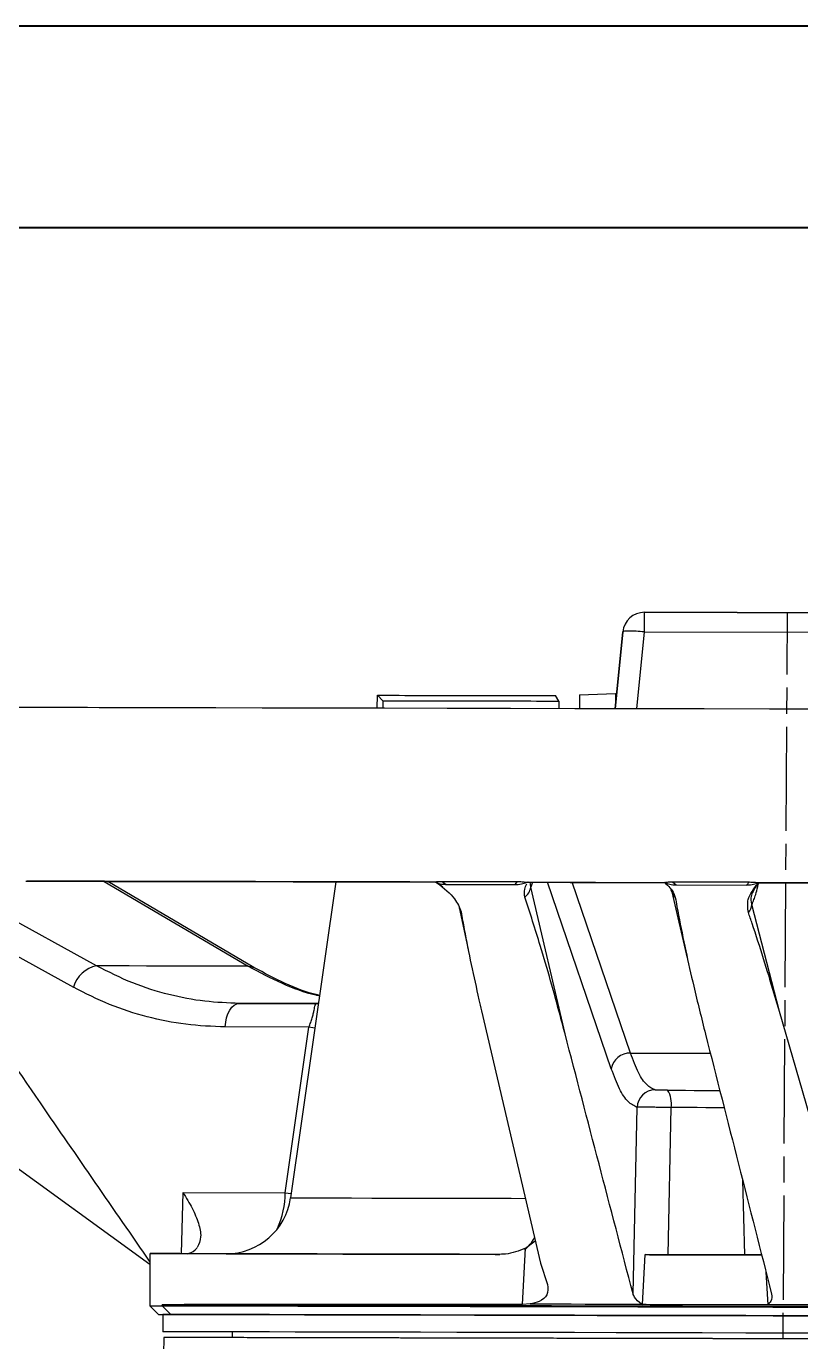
# Model space of a CAD drawing. Header units: millimetres. Extents: x 2223 to 4172, y 741 to 2119.
# Drawn here: x 2787.1 to 2876.3, y 1967.5 to 2119 of the extents above; entities that cross this region are included whole.
import ezdxf

# ---------------------------------------------------------------- set-up
doc = ezdxf.new("R2010")
doc.units = ezdxf.units.MM
doc.linetypes.add('AM_ISO08W050', pattern=[18, 12, -1.5, 3, -1.5])
for name, color, linetype, lineweight in [('AM_7', 4, 'AM_ISO08W050', 25), ('AM_BOR', 7, 'Continuous', 50), ('粗实线', 7, 'Continuous', 40)]:
    doc.layers.add(name, color=color, linetype=linetype, lineweight=lineweight)

# ---------------------------------------------------------------- blocks, each defined once
blk = doc.blocks.new('rA3')
at = {"layer": '粗实线'}
for p, q in [((753.384, 421.26), (333.384, 421.26)), ((748.384, 416.26), (358.384, 416.26))]:
    blk.add_line(p, q, dxfattribs=at)

msp = doc.modelspace()

# ---------------------------------------------------------------- linework, layer by layer
at = {"color": 7, "linetype": 'Continuous', "lineweight": 25}
for p, q in [((2858.299, 2049.253), (2858.304, 2051.514)), ((2891.279, 2051.444), (2858.304, 2051.514)), ((2858.304, 2051.514), (2858.304, 2051.514)), ((2858.304, 2051.514), (2891.279, 2051.444)), ((2855.811, 2049.259), (2854.941, 2040.401)), ((2854.941, 2040.401), (2855.811, 2049.259)), ((2855.811, 2049.259), (2855.811, 2049.259)), ((2857.43, 2040.396), (2858.299, 2049.253)), ((2858.299, 2049.253), (2891.274, 2049.183)), ((2850.827, 2042.005), (2854.971, 2042.147)), ((2854.971, 2042.147), (2854.968, 2040.673)), ((2854.971, 2042.147), (2855.113, 2042.147)), ((2827.52, 2040.46), (2827.523, 2041.956)), ((2827.523, 2041.956), (2828.157, 2041.323)), ((2828.157, 2041.323), (2828.155, 2040.459)), ((2848.428, 2041.293), (2848.034, 2041.919)), ((2848.428, 2041.293), (2848.426, 2040.415)), ((2850.827, 2042.005), (2850.824, 2040.412)), ((2852.357, 2040.408), (2848.426, 2040.417)), ((2795.175, 2010.79), (2774.651, 2022.087)), ((2771.944, 2019.659), (2792.513, 2008.329)), ((2787.24, 2020.546), (2787.901, 2020.545)), ((2796.057, 2020.529), (2812.643, 2010.753)), ((2813.299, 2010.608), (2796.451, 2020.528)), ((2822.723, 2020.471), (2817.529, 1984.077)), ((2834.279, 2020.447), (2834.439, 2020.332)), ((2835.06, 2019.858), (2834.439, 2020.332)), ((2834.979, 2020.529), (2843.618, 2020.51)), ((2834.979, 2020.529), (2835.47, 2020.178)), ((2835.47, 2020.178), (2843.37, 2020.16)), ((2843.618, 2020.51), (2843.37, 2020.16)), ((2844.901, 2020.431), (2844.851, 2020.424)), ((2845.194, 2019.852), (2845.119, 2020.46)), ((2845.407, 2020.43), (2845.194, 2019.852)), ((2849.154, 2002.952), (2845.194, 2019.852)), ((2854.486, 1998.918), (2847.14, 2020.426)), ((2856.698, 2000.746), (2849.966, 2020.42)), ((2860.557, 2020.437), (2860.71, 2020.285)), ((2860.627, 2020.397), (2860.621, 2020.39)), ((2861.306, 2019.585), (2861.457, 2019.312)), ((2861.533, 2020.472), (2870.392, 2020.453)), ((2861.533, 2020.472), (2861.951, 2020.121)), ((2861.951, 2020.121), (2870.051, 2020.104)), ((2870.392, 2020.453), (2870.051, 2020.104)), ((2871.46, 2020.367), (2871.356, 2020.254)), ((2861.458, 2019.311), (2863.233, 2011.685)), ((2836.956, 2017.5), (2837.983, 2012.667)), ((2873.852, 2005.54), (2870.694, 2017.842)), ((2811.646, 2006.475), (2820.501, 2006.456)), ((2820.502, 2006.456), (2818.84, 2006.46)), ((2820.724, 2006.459), (2820.501, 2006.456)), ((2820.501, 2006.456), (2820.723, 2006.456)), ((2839.528, 2005.618), (2846.333, 1976.544)), ((2882.278, 1976.466), (2873.852, 2005.54)), ((2819.633, 2003.742), (2810.002, 2003.763)), ((2816.921, 1984.668), (2819.633, 2003.742)), ((2820.32, 2003.632), (2819.633, 2003.742)), ((2801.325, 1976.383), (2765.035, 2002.714)), ((2856.985, 1973.037), (2857.458, 1994.499)), ((2861.026, 1977.527), (2861.38, 1994.471)), ((2869.608, 1986.131), (2869.844, 1977.509)), ((2804.955, 1977.648), (2805.134, 1984.694)), ((2805.134, 1984.694), (2816.921, 1984.668)), ((2816.921, 1984.668), (2817.599, 1984.567)), ((2844.593, 1978.274), (2845.728, 1979.128)), ((2801.327, 1977.655), (2801.315, 1971.655)), ((2810.131, 1977.637), (2805.607, 1977.646)), ((2844.237, 1971.797), (2844.593, 1978.274)), ((2858.064, 1971.775), (2858.384, 1977.533)), ((2846.333, 1976.544), (2847.125, 1974.09)), ((2872.307, 1975.548), (2872.508, 1971.744)), ((2801.315, 1971.655), (2802.312, 1970.653)), ((2802.733, 1971.652), (2802.733, 1971.756)), ((2803.712, 1970.65), (2802.733, 1971.652)), ((2845.152, 1971.862), (2844.237, 1971.797)), ((2857.97, 1971.834), (2858.064, 1971.775)), ((2872.573, 1971.803), (2872.508, 1971.744)), ((2802.812, 1970.652), (2802.808, 1968.652)), ((2802.907, 1967.993), (2802.581, 1946.625)), ((2810.808, 1968.635), (2810.807, 1967.977))]:
    msp.add_line(p, q, dxfattribs=at)
at = {"color": 7, "linetype": 'Continuous', "lineweight": 25, "flags": 128}
for points in [[(2880.22, 2040.347), (2872.703, 2040.363), (2865.193, 2040.379), (2857.708, 2040.395), (2850.265, 2040.411), (2842.879, 2040.427), (2835.567, 2040.443), (2828.345, 2040.458), (2821.228, 2040.473), (2814.233, 2040.488), (2807.375, 2040.503), (2800.668, 2040.517), (2794.129, 2040.531), (2787.77, 2040.545), (2781.606, 2040.558)], [(2827.52, 2040.462), (2822.955, 2040.471), (2815.863, 2040.486), (2808.908, 2040.501), (2802.103, 2040.516), (2795.465, 2040.53), (2789.009, 2040.544), (2782.748, 2040.557)], [(2796.394, 2020.528), (2799.851, 2020.521), (2805.614, 2020.508)], [(2812.643, 2010.753), (2810.109, 2010.758), (2807.668, 2010.763), (2805.325, 2010.768), (2803.082, 2010.773), (2800.942, 2010.778), (2798.909, 2010.782), (2796.986, 2010.786), (2795.175, 2010.79)], [(2812.643, 2010.753), (2813, 2010.725), (2813.298, 2010.609)], [(2810.002, 2003.763), (2810.051, 2004.301), (2810.156, 2004.814), (2810.314, 2005.283), (2810.52, 2005.692), (2810.765, 2006.026), (2811.041, 2006.273), (2811.338, 2006.424), (2811.646, 2006.475)], [(2856.698, 2000.746), (2858.075, 2000.743), (2859.455, 2000.74), (2860.839, 2000.737), (2862.226, 2000.734), (2863.616, 2000.731), (2865.009, 2000.728), (2865.879, 2000.726)], [(2860.976, 1996.464), (2861.995, 1996.462), (2863.017, 1996.46), (2864.042, 1996.458), (2865.068, 1996.455), (2866.097, 1996.453), (2866.967, 1996.451)], [(2867.476, 1994.458), (2867.369, 1994.458), (2866.365, 1994.46), (2865.364, 1994.462), (2864.364, 1994.464), (2863.367, 1994.466), (2862.372, 1994.469), (2861.38, 1994.471)], [(2817.529, 1984.077), (2817.541, 1984.077), (2817.819, 1984.076), (2818.46, 1984.075), (2819.461, 1984.073), (2820.816, 1984.07), (2822.516, 1984.066), (2824.55, 1984.062), (2826.907, 1984.057), (2829.571, 1984.051), (2832.526, 1984.045), (2835.753, 1984.038), (2839.233, 1984.03), (2842.943, 1984.022), (2844.539, 1984.019)], [(2841.647, 1977.569), (2836.987, 1977.579), (2832.527, 1977.588), (2828.291, 1977.597), (2824.3, 1977.606), (2820.575, 1977.614), (2817.135, 1977.621), (2813.997, 1977.628), (2811.177, 1977.634), (2808.69, 1977.64), (2806.548, 1977.644), (2804.763, 1977.648), (2803.343, 1977.651), (2802.296, 1977.653), (2801.627, 1977.655), (2801.339, 1977.655), (2801.435, 1977.655), (2801.913, 1977.654), (2802.771, 1977.652), (2804.004, 1977.65), (2805.607, 1977.646)], [(2871.806, 1977.504), (2870.459, 1977.507), (2868.717, 1977.511), (2866.979, 1977.515), (2865.246, 1977.518), (2863.519, 1977.522), (2861.799, 1977.526), (2860.087, 1977.529), (2858.384, 1977.533)], [(2861.026, 1977.527), (2862.118, 1977.525), (2863.214, 1977.523), (2864.313, 1977.52), (2865.415, 1977.518), (2866.519, 1977.516), (2867.626, 1977.513), (2868.734, 1977.511), (2869.844, 1977.509)], [(2801.315, 1971.655), (2801.414, 1971.655), (2801.883, 1971.654), (2802.733, 1971.652)], [(2802.733, 1971.756), (2803.953, 1971.753), (2805.527, 1971.75), (2807.446, 1971.746), (2809.702, 1971.741), (2812.283, 1971.735), (2815.177, 1971.729), (2818.37, 1971.722), (2821.845, 1971.715), (2825.587, 1971.707), (2829.577, 1971.698), (2833.796, 1971.689), (2838.222, 1971.68), (2842.834, 1971.67), (2847.61, 1971.66), (2852.527, 1971.649), (2857.559, 1971.638), (2862.684, 1971.627), (2867.876, 1971.616), (2873.109, 1971.605), (2878.357, 1971.594)], [(2802.733, 1971.652), (2803.953, 1971.65), (2805.527, 1971.646), (2807.446, 1971.642), (2809.701, 1971.637), (2812.283, 1971.632), (2815.177, 1971.626), (2818.369, 1971.619), (2821.845, 1971.611), (2825.587, 1971.603), (2829.577, 1971.595), (2833.795, 1971.586), (2838.221, 1971.576), (2842.834, 1971.566), (2847.61, 1971.556), (2852.526, 1971.546), (2857.559, 1971.535), (2862.684, 1971.524), (2867.875, 1971.513), (2873.108, 1971.502), (2878.357, 1971.49)], [(2845.152, 1971.862), (2846.707, 1971.858), (2848.277, 1971.855), (2849.862, 1971.851), (2851.46, 1971.848), (2853.071, 1971.845), (2854.693, 1971.841), (2856.326, 1971.838), (2857.97, 1971.834)], [(2872.573, 1971.803), (2874.271, 1971.799), (2875.971, 1971.796), (2877.67, 1971.792), (2879.369, 1971.788), (2881.066, 1971.785), (2882.761, 1971.781), (2884.453, 1971.778), (2886.141, 1971.774)], [(2802.312, 1970.653), (2802.411, 1970.653), (2802.873, 1970.652), (2803.712, 1970.65)], [(2880.117, 1970.487), (2875.044, 1970.497), (2869.977, 1970.508), (2864.94, 1970.519), (2859.957, 1970.53), (2855.052, 1970.54), (2850.249, 1970.55), (2845.57, 1970.56), (2841.037, 1970.57), (2836.672, 1970.58), (2832.497, 1970.588), (2828.53, 1970.597), (2824.791, 1970.605), (2821.297, 1970.612), (2818.065, 1970.619), (2815.111, 1970.626), (2812.449, 1970.631), (2810.091, 1970.637), (2808.049, 1970.641), (2806.332, 1970.645), (2804.948, 1970.648), (2803.905, 1970.65), (2803.206, 1970.651), (2802.856, 1970.652), (2802.812, 1970.652)], [(2803.712, 1970.65), (2804.915, 1970.648), (2806.468, 1970.644), (2808.362, 1970.64), (2810.588, 1970.635), (2813.134, 1970.63), (2815.99, 1970.624), (2819.14, 1970.617), (2822.57, 1970.61), (2826.262, 1970.602), (2830.198, 1970.593), (2834.361, 1970.584), (2838.728, 1970.575), (2843.279, 1970.565), (2847.991, 1970.555), (2852.842, 1970.545), (2857.808, 1970.534), (2862.864, 1970.523), (2867.986, 1970.513), (2873.149, 1970.501), (2878.328, 1970.49)], [(2880.112, 1968.487), (2875.039, 1968.497), (2869.972, 1968.508), (2864.935, 1968.519), (2859.953, 1968.53), (2855.048, 1968.54), (2850.245, 1968.55), (2845.565, 1968.56), (2841.033, 1968.57), (2836.668, 1968.58), (2832.492, 1968.588), (2828.525, 1968.597), (2824.786, 1968.605), (2821.293, 1968.612), (2818.061, 1968.619), (2815.107, 1968.626), (2812.445, 1968.631), (2810.087, 1968.637), (2808.045, 1968.641), (2806.327, 1968.645), (2804.944, 1968.648), (2803.9, 1968.65), (2803.202, 1968.651), (2802.852, 1968.652), (2802.808, 1968.652)]]:
    msp.add_lwpolyline(points, dxfattribs=at)
at = {"color": 7, "linetype": 'Continuous', "lineweight": 25}
for centre, radius, start, end in [((2858.299, 2049.014), 2.5, 89.87751, 174.39392), ((2858.299, 2049.014), 2.5, 89.87751, 174.39392), ((2843.392, 2020.131), 1.823, 308.25504, 351.17437), ((2862.913, 2019.755), 1.522, 197.80201, 225.85834), ((2838.403, 2017.85), 1.488, 193.75442, 213.93144), ((2868.956, 2018.11), 1.759, 318.63519, 351.23149), ((2795.843, 2007.398), 3.457, 101.14062, 164.37777), ((2856.606, 1998.605), 2.143, 87.51436, 171.60882), ((2859.524, 1994.438), 2.066, 90.16378, 178.29517), ((2858.522, 1994.929), 2.894, 350.88042, 32.03121), ((2805.775, 1984.91), 11.149, 336.94632, 358.7596), ((2810.104, 1985.137), 7.5, 269.87751, 351.87751), ((2841.37, 1981.805), 4.862, 309.67622, 331.69155)]:
    msp.add_arc(centre, radius, start, end, dxfattribs=at)
for points in [[(2858.299, 2049.253), (2857.975, 2049.281), (2857.327, 2049.337), (2856.507, 2049.362), (2855.931, 2049.34), (2855.851, 2049.286), (2855.811, 2049.259)], [(2818.84, 2006.46), (2817.52, 2006.463), (2814.878, 2006.468), (2812.724, 2006.473), (2811.646, 2006.475)], [(2949.706, 1967.68), (2949.585, 1967.68), (2949.343, 1967.68), (2947.393, 1967.684), (2944.317, 1967.691), (2940.053, 1967.7), (2934.705, 1967.711), (2928.356, 1967.725), (2921.117, 1967.74), (2913.111, 1967.757), (2904.476, 1967.776), (2895.358, 1967.795), (2885.915, 1967.816), (2876.307, 1967.836), (2866.699, 1967.857), (2857.255, 1967.877), (2848.137, 1967.896), (2839.502, 1967.915), (2831.496, 1967.932), (2824.257, 1967.947), (2817.908, 1967.961), (2812.56, 1967.973), (2808.296, 1967.982), (2805.22, 1967.988), (2803.27, 1967.993), (2803.028, 1967.993), (2802.907, 1967.993)], [(2876.307, 1967.836), (2873.449, 1967.842), (2867.733, 1967.854), (2859.305, 1967.872), (2851.169, 1967.89), (2843.463, 1967.906), (2836.319, 1967.922), (2829.859, 1967.936), (2824.193, 1967.948), (2819.421, 1967.958), (2815.616, 1967.966), (2812.871, 1967.972), (2811.131, 1967.976), (2810.915, 1967.976), (2810.807, 1967.977)], [(2941.806, 1967.696), (2941.698, 1967.697), (2941.482, 1967.697), (2939.742, 1967.701), (2936.997, 1967.707), (2933.192, 1967.715), (2928.42, 1967.725), (2922.754, 1967.737), (2916.294, 1967.751), (2909.15, 1967.766), (2901.444, 1967.782), (2893.308, 1967.8), (2884.88, 1967.818), (2879.165, 1967.83), (2876.307, 1967.836)]]:
    msp.add_open_spline(points, degree=3, dxfattribs=at)
for points, knots in [([(2827.523, 2041.956), (2830.889, 2041.95), (2837.638, 2041.939), (2844.563, 2041.926), (2848.034, 2041.919)], [0, 0, 0, 0, 0.4988559, 1, 1, 1, 1]), ([(2828.157, 2041.323), (2831.484, 2041.318), (2838.153, 2041.309), (2844.998, 2041.299), (2848.428, 2041.293)], [0, 0, 0, 0, 0.498853, 1, 1, 1, 1]), ([(2787.004, 2020.556), (2790.619, 2020.548), (2797.886, 2020.532), (2809.507, 2020.507), (2821.624, 2020.481), (2830.043, 2020.463), (2834.274, 2020.453)], [0, 0, 0, 0, 0.2462727, 0.4950304, 0.7462729, 1, 1, 1, 1]), ([(2834.279, 2020.447), (2831.076, 2020.454), (2824.657, 2020.467), (2815.922, 2020.486), (2808.001, 2020.503), (2800.869, 2020.519), (2793.884, 2020.534), (2789.389, 2020.543), (2787.141, 2020.548)], [0, 0, 0, 0, 0.1923729, 0.3854946, 0.5383615, 0.6912284, 0.8456142, 1, 1, 1, 1]), ([(2834.274, 2020.453), (2834.283, 2020.462), (2834.299, 2020.475), (2834.45, 2020.506), (2834.669, 2020.525), (2834.866, 2020.529), (2834.966, 2020.529), (2834.979, 2020.529)], [0, 0, 0, 0, 0.3360223, 0.5579813, 0.7819403, 0.9725676, 1, 1, 1, 1]), ([(2834.274, 2020.453), (2834.384, 2020.397), (2834.658, 2020.256), (2835.096, 2020.186), (2835.396, 2020.179), (2835.47, 2020.178)], [0, 0, 0, 0, 0.33920621, 0.83862702, 1, 1, 1, 1]), ([(2834.44, 2020.332), (2835.193, 2019.736), (2836.54, 2018.671), (2836.976, 2017.524), (2837.168, 2017.019)], [0, 0, 0, 0, 0.55969458, 1, 1, 1, 1]), ([(2843.37, 2020.16), (2843.622, 2020.171), (2844.101, 2020.192), (2844.542, 2020.354), (2844.75, 2020.431)], [0, 0, 0, 0, 0.5274406, 1, 1, 1, 1]), ([(2843.618, 2020.51), (2843.719, 2020.509), (2843.921, 2020.506), (2844.209, 2020.488), (2844.491, 2020.459), (2844.651, 2020.44), (2844.737, 2020.432), (2844.75, 2020.431)], [0, 0, 0, 0, 0.2100208, 0.4214812, 0.6107455, 0.9424452, 1, 1, 1, 1]), ([(2844.521, 2018.7), (2844.472, 2019.021), (2844.39, 2019.552), (2844.657, 2020.036), (2844.762, 2020.227)], [0, 0, 0, 0, 0.6047847, 1, 1, 1, 1]), ([(2844.75, 2020.431), (2847.386, 2020.425), (2852.657, 2020.414), (2857.987, 2020.403), (2860.652, 2020.397)], [0, 0, 0, 0, 0.5001571, 1, 1, 1, 1]), ([(2844.851, 2020.424), (2847.466, 2020.418), (2852.693, 2020.407), (2857.979, 2020.396), (2860.621, 2020.39)], [0, 0, 0, 0, 0.5001595, 1, 1, 1, 1]), ([(2860.621, 2020.39), (2861.053, 2019.979), (2861.638, 2019.421), (2861.809, 2018.82), (2861.853, 2018.663)], [0, 0, 0, 0, 0.73735145, 1, 1, 1, 1]), ([(2860.652, 2020.397), (2860.68, 2020.404), (2860.738, 2020.417), (2860.928, 2020.447), (2861.19, 2020.467), (2861.393, 2020.472), (2861.509, 2020.472), (2861.533, 2020.472)], [0, 0, 0, 0, 0.2814646, 0.5659598, 0.7573018, 0.9482948, 1, 1, 1, 1]), ([(2860.652, 2020.397), (2860.836, 2020.319), (2861.222, 2020.155), (2861.701, 2020.133), (2861.951, 2020.121)], [0, 0, 0, 0, 0.4773597, 1, 1, 1, 1]), ([(2870.051, 2020.104), (2870.209, 2020.109), (2870.603, 2020.122), (2871.066, 2020.228), (2871.326, 2020.345), (2871.392, 2020.374)], [0, 0, 0, 0, 0.3322049, 0.8309967, 1, 1, 1, 1]), ([(2870.276, 2016.948), (2870.209, 2017.456), (2870.057, 2018.602), (2870.89, 2019.663), (2871.354, 2020.254)], [0, 0, 0, 0, 0.4426348, 1, 1, 1, 1]), ([(2870.392, 2020.453), (2870.493, 2020.452), (2870.696, 2020.449), (2870.964, 2020.43), (2871.207, 2020.402), (2871.327, 2020.383), (2871.384, 2020.375), (2871.392, 2020.374)], [0, 0, 0, 0, 0.2099462, 0.4212951, 0.6110203, 0.9471646, 1, 1, 1, 1]), ([(2871.355, 2020.254), (2871.092, 2019.863), (2870.693, 2019.272), (2870.552, 2018.58), (2870.581, 2018.217), (2870.626, 2018.031), (2870.66, 2017.93), (2870.68, 2017.879), (2870.691, 2017.852), (2870.693, 2017.845), (2870.694, 2017.843), (2870.694, 2017.843), (2870.694, 2017.842), (2870.694, 2017.842)], [0, 0, 0, 0, 0.4928292, 0.7454599, 0.8721173, 0.9358438, 0.9678536, 0.9916466, 0.9977503, 0.9993549, 0.9997963, 0.9999274, 1, 1, 1, 1]), ([(2870.694, 2017.842), (2870.772, 2018.028), (2870.916, 2018.375), (2871.137, 2019.084), (2871.323, 2019.696), (2871.424, 2020.247), (2871.455, 2020.419)], [0, 0, 0, 0, 0.2844413, 0.5330292, 0.8550922, 1, 1, 1, 1]), ([(2871.392, 2020.374), (2875.805, 2020.365), (2884.587, 2020.346), (2897.645, 2020.318), (2910.455, 2020.291), (2918.754, 2020.274), (2922.882, 2020.265)], [0, 0, 0, 0, 0.2537268, 0.5049693, 0.7537271, 1, 1, 1, 1]), ([(2922.808, 2020.258), (2919.597, 2020.265), (2913.162, 2020.278), (2903.996, 2020.298), (2895.435, 2020.316), (2887.489, 2020.333), (2879.49, 2020.35), (2874.137, 2020.361), (2871.46, 2020.367)], [0, 0, 0, 0, 0.19237048, 0.38548979, 0.53835783, 0.69122587, 0.84561294, 1, 1, 1, 1]), ([(2772.092, 2019.189), (2777.607, 2011.126), (2787.323, 1996.921), (2797.098, 1982.783), (2801.325, 1976.669)], [0, 0, 0, 0, 0.5675786, 1, 1, 1, 1]), ([(2849.154, 2002.952), (2848.974, 2003.632), (2848.077, 2007.03), (2846.606, 2012.279), (2845.122, 2016.85), (2844.521, 2018.7)], [0, 0, 0, 0, 0.1295721, 0.6478768, 1, 1, 1, 1]), ([(2861.853, 2018.663), (2861.977, 2017.982), (2862.595, 2014.582), (2863.742, 2009.331), (2864.875, 2004.764), (2865.334, 2002.916)], [0, 0, 0, 0, 0.1295185, 0.6476203, 1, 1, 1, 1]), ([(2837.168, 2017.019), (2837.29, 2016.344), (2837.899, 2012.972), (2838.709, 2009.17), (2839.43, 2006.043), (2839.528, 2005.618)], [0, 0, 0, 0, 0.1776255, 0.8881599, 1, 1, 1, 1]), ([(2873.852, 2005.54), (2873.656, 2006.216), (2872.674, 2009.593), (2871.49, 2013.397), (2870.422, 2016.522), (2870.276, 2016.948)], [0, 0, 0, 0, 0.1775689, 0.8878728, 1, 1, 1, 1]), ([(2811.646, 2006.475), (2810.305, 2006.524), (2807.568, 2006.624), (2803.445, 2007.428), (2799.25, 2008.732), (2796.55, 2010.096), (2795.175, 2010.79)], [0, 0, 0, 0, 0.2354209, 0.48057, 0.7354347, 1, 1, 1, 1]), ([(2812.643, 2010.753), (2813.937, 2010.07), (2816.475, 2008.729), (2819.251, 2007.682), (2820.708, 2007.396), (2820.853, 2007.367)], [0, 0, 0, 0, 0.4830694, 0.9484274, 1, 1, 1, 1]), ([(2820.857, 2007.395), (2820.775, 2007.412), (2819.439, 2007.688), (2816.887, 2008.695), (2814.497, 2009.969), (2813.299, 2010.608)], [0, 0, 0, 0, 0.0316795, 0.5146214, 1, 1, 1, 1]), ([(2810.002, 2003.763), (2808.481, 2003.822), (2805.448, 2003.939), (2800.985, 2004.851), (2796.636, 2006.242), (2793.887, 2007.633), (2792.513, 2008.329)], [0, 0, 0, 0, 0.2514799, 0.5012785, 0.7507527, 1, 1, 1, 1]), ([(2819.633, 2003.742), (2819.708, 2003.92), (2819.854, 2004.268), (2820.026, 2004.801), (2820.149, 2005.283), (2820.264, 2005.837), (2820.35, 2006.34), (2820.45, 2006.417), (2820.501, 2006.456)], [0, 0, 0, 0, 0.1251651, 0.2440023, 0.362149, 0.4834229, 0.7377951, 1, 1, 1, 1]), ([(2856.985, 1973.037), (2855.68, 1978.018), (2853.068, 1987.981), (2850.459, 1997.962), (2849.154, 2002.952)], [0, 0, 0, 0, 0.4999998, 1, 1, 1, 1]), ([(2865.334, 2002.916), (2866.604, 1997.926), (2869.144, 1987.946), (2871.686, 1977.983), (2872.956, 1973.002)], [0, 0, 0, 0, 0.49999991, 1, 1, 1, 1]), ([(2859.518, 1996.504), (2859.201, 1996.66), (2858.552, 1996.978), (2857.6, 1998.372), (2857.003, 1999.943), (2856.698, 2000.746)], [0, 0, 0, 0, 0.3189724, 0.6523087, 1, 1, 1, 1]), ([(2857.458, 1994.499), (2857.108, 1994.67), (2856.409, 1995.011), (2855.408, 1996.499), (2854.794, 1998.109), (2854.486, 1998.918)], [0, 0, 0, 0, 0.3342946, 0.6658535, 1, 1, 1, 1]), ([(2860.976, 1996.464), (2860.813, 1996.465), (2860.488, 1996.466), (2860.099, 1996.472), (2859.844, 1996.479), (2859.688, 1996.486), (2859.571, 1996.494), (2859.536, 1996.501), (2859.518, 1996.504)], [0, 0, 0, 0, 0.24929011, 0.49854947, 0.62416486, 0.74902843, 0.87446849, 1, 1, 1, 1]), ([(2861.38, 1994.471), (2860.969, 1994.479), (2860.334, 1994.491), (2859.496, 1994.502), (2858.88, 1994.508), (2858.341, 1994.509), (2857.764, 1994.507), (2857.579, 1994.502), (2857.458, 1994.499)], [0, 0, 0, 0, 0.2309533, 0.3576683, 0.4887983, 0.6215768, 0.7530258, 1, 1, 1, 1]), ([(2805.134, 1984.694), (2805.507, 1984.084), (2806.25, 1982.867), (2806.958, 1981.138), (2807.315, 1979.519), (2806.951, 1978.743), (2806.769, 1978.355)], [0, 0, 0, 0, 0.2505535, 0.5002592, 0.7500542, 1, 1, 1, 1]), ([(2805.607, 1977.646), (2805.91, 1977.72), (2806.298, 1977.814), (2806.684, 1978.258), (2806.769, 1978.355)], [0, 0, 0, 0, 0.7808049, 1, 1, 1, 1]), ([(2810.169, 1977.637), (2810.145, 1977.637), (2810.033, 1977.637), (2810.678, 1977.635), (2812.157, 1977.632), (2814.565, 1977.627), (2817.778, 1977.62), (2821.758, 1977.612), (2826.383, 1977.602), (2831.556, 1977.591), (2836.635, 1977.58), (2840.158, 1977.572), (2841.648, 1977.569)], [0, 0, 0, 0, 0.0298522, 0.1417815, 0.2546514, 0.3682744, 0.4818904, 0.5947604, 0.7066966, 0.8153979, 0.9219292, 1, 1, 1, 1]), ([(2844.593, 1978.274), (2843.836, 1977.977), (2842.868, 1977.598), (2841.867, 1977.574), (2841.647, 1977.569)], [0, 0, 0, 0, 0.7807887, 1, 1, 1, 1]), ([(2858.384, 1977.533), (2858.704, 1977.532), (2859.345, 1977.531), (2860.294, 1977.529), (2860.842, 1977.528), (2861.026, 1977.527)], [0, 0, 0, 0, 0.3996834, 0.7993643, 1, 1, 1, 1]), ([(2869.844, 1977.509), (2870.215, 1977.508), (2870.945, 1977.506), (2871.523, 1977.505), (2871.808, 1977.504)], [0, 0, 0, 0, 0.5075978, 1, 1, 1, 1]), ([(2847.125, 1974.09), (2847.166, 1973.683), (2847.243, 1972.929), (2846.389, 1972.157), (2845.506, 1971.946), (2845.152, 1971.862)], [0, 0, 0, 0, 0.413014, 0.7645313, 1, 1, 1, 1]), ([(2857.97, 1971.834), (2857.65, 1972.098), (2857.177, 1972.487), (2857.032, 1972.902), (2856.985, 1973.037)], [0, 0, 0, 0, 0.67543597, 1, 1, 1, 1]), ([(2872.956, 1973.002), (2872.975, 1972.72), (2873.004, 1972.3), (2872.679, 1971.925), (2872.573, 1971.803)], [0, 0, 0, 0, 0.6730898, 1, 1, 1, 1]), ([(2844.237, 1971.797), (2842.38, 1971.799), (2838.666, 1971.803), (2833.362, 1971.807), (2828.298, 1971.809), (2823.586, 1971.81), (2819.292, 1971.808), (2815.395, 1971.804), (2811.894, 1971.799), (2808.331, 1971.79), (2804.981, 1971.776), (2803.487, 1971.763), (2802.733, 1971.756)], [0, 0, 0, 0, 0.0890148, 0.1780296, 0.2696304, 0.3612313, 0.4502461, 0.5392609, 0.6308618, 0.7224627, 0.8600618, 1, 1, 1, 1]), ([(2872.508, 1971.744), (2870.075, 1971.75), (2865.208, 1971.761), (2860.446, 1971.77), (2858.064, 1971.775)], [0, 0, 0, 0, 0.4998371, 1, 1, 1, 1])]:
    msp.add_open_spline(points, degree=3, knots=knots, dxfattribs=at)
at = {"layer": 'AM_7'}
msp.add_line((2872.553, 1684.344), (2874.792, 2051.479), dxfattribs=at)

# ---------------------------------------------------------------- block references
at = {"layer": 'AM_BOR', "xscale": 4.640625, "yscale": 4.640625, "zscale": 4.640625}
msp.add_blockref('rA3', (675.7, 164.093), dxfattribs=at)

doc.saveas('drawing.dxf')
